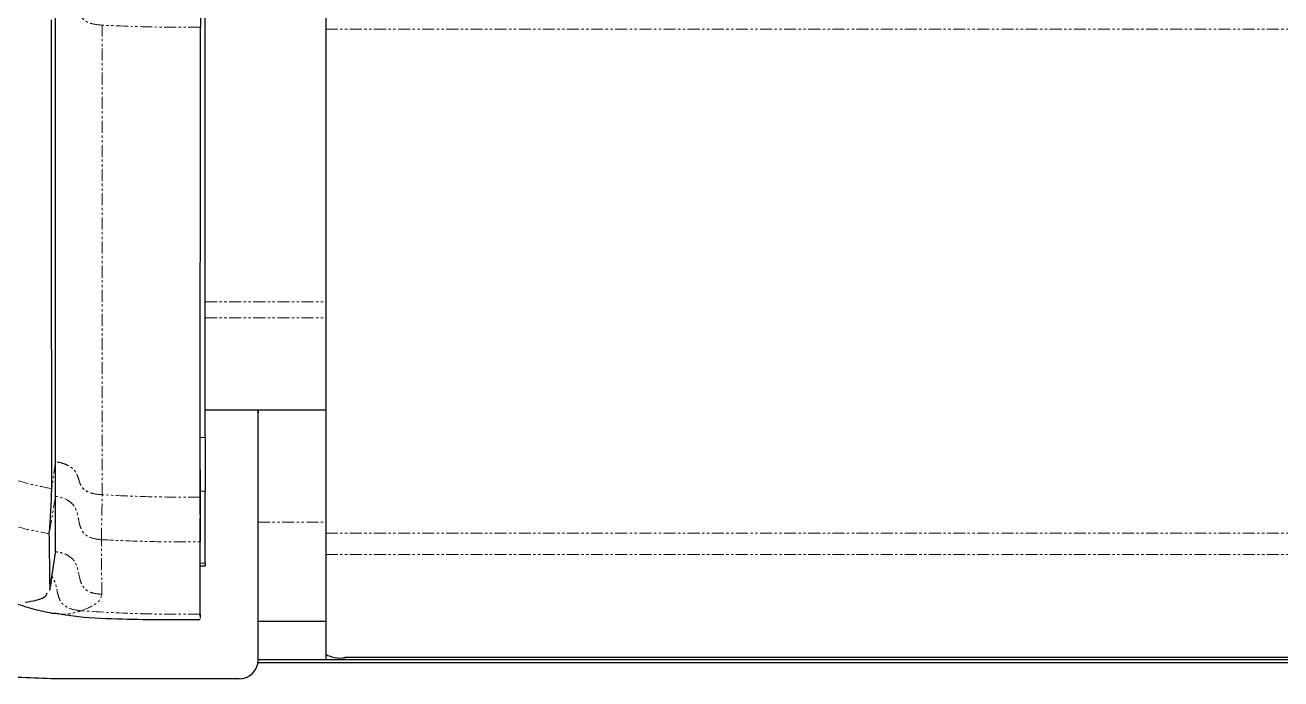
# Model space of a CAD drawing. Header units: millimetres. Extents: x -18594 to 273470, y -238787 to 48452.
# Drawn here: x 137912.4 to 138042.5, y -75373.8 to -75306.1 of the extents above; entities that cross this region are included whole.
import ezdxf

# ---------------------------------------------------------------- set-up
doc = ezdxf.new("R2010")
doc.units = ezdxf.units.MM
doc.linetypes.add('Xref AGV layout$0$PHANTOM', pattern=[2.5, 1.25, -0.25, 0.25, -0.25, 0.25, -0.25])
doc.layers.add('AM_BOR', color=4, linetype='Continuous', lineweight=25)

# ---------------------------------------------------------------- blocks, each defined once
blk = doc.blocks.new('Xref AGV layout$0$A$C343F789C')
at = {"color": 8, "linetype": 'Xref AGV layout$0$PHANTOM', "lineweight": 18}
for p, q in [((3689.05, 505.38), (3689.05, 729.29)), ((3691.28, 505.38), (3691.28, 729.41)), ((3636.82, 505.38), (3636.82, 726.39)), ((3665.08, 492.88), (3665.08, 505.38)), ((3666.75, 492.88), (3666.75, 505.38)), ((3687.93, 498.38), (3687.93, 505.38)), ((3679.15, 492.39), (3679.15, 492.88)), ((3682.49, 492.39), (3685.32, 492.39)), ((3684.71, 492.88), (3684.71, 492.39)), ((3692.18, 492.39), (3692.18, 492.88)), ((3685.08, 482.23), (3636.41, 482.22)), ((3695.4, 482.19), (3689.74, 482.14)), ((3681.64, 477.39), (3633.04, 477.39)), ((3690.98, 477.39), (3685.23, 477.39)), ((3690.98, 477.39), (3694.88, 476.83))]:
    blk.add_line(p, q, dxfattribs=at)
at = {"color": 7, "linetype": 'Continuous', "lineweight": 25}
for p, q in [((3701.96, 729.16), (3701.96, 507.38)), ((3702.17, 729.15), (3702.17, 505.38)), ((3702.47, 498.36), (3702.47, 658.81)), ((3635.03, 505.38), (3636.82, 505.38)), ((3636.82, 505.38), (3689.05, 505.38)), ((3676.27, 492.88), (3676.27, 505.38)), ((3689.05, 505.38), (3691.28, 505.38)), ((3691.28, 505.38), (3701.61, 505.38)), ((3698.17, 498.38), (3698.17, 505.38)), ((3701.61, 505.38), (3702.17, 505.38)), ((3702.17, 505.38), (3702.17, 498.38)), ((3676.59, 498.38), (3676.27, 498.35)), ((3676.27, 498.38), (3676.59, 498.38)), ((3702.2, 498.38), (3676.59, 498.38)), ((3704.17, 496.38), (3704.17, 493.38)), ((3704.17, 493.38), (3704.17, 477.35)), ((3679.15, 492.88), (3631.24, 492.88)), ((3685.32, 492.39), (3636.62, 492.4)), ((3682.49, 492.39), (3663.35, 492.39)), ((3679.15, 492.88), (3684.71, 492.88)), ((3692.18, 492.88), (3684.71, 492.88)), ((3687.17, 492.39), (3685.27, 492.39)), ((3687.17, 492.39), (3689.95, 492.39)), ((3691.25, 492.39), (3687.47, 492.39)), ((3697.44, 492.39), (3689.95, 492.39)), ((3692.18, 492.88), (3692.49, 492.88)), ((3692.49, 492.88), (3692.49, 492.39)), ((3697.63, 492.39), (3694.02, 492.39)), ((3694.98, 476.82), (3691.08, 477.38)), ((3694.97, 476.76), (3694.88, 476.83))]:
    blk.add_line(p, q, dxfattribs=at)
at = {"color": 7, "linetype": 'Continuous', "lineweight": 25, "flags": 128}
for points in [[(3697.21, 492.39), (3696.22, 492.39), (3694.72, 492.39), (3693.56, 492.39)], [(3685.23, 477.39), (3684.81, 477.39), (3684.49, 477.39), (3684.29, 477.39), (3684.14, 477.39), (3684.09, 477.39), (3684.08, 477.39), (3684.08, 477.39), (3684.08, 477.39), (3684.08, 477.39), (3684.08, 477.39), (3684.08, 477.39), (3682.99, 477.39), (3681.64, 477.39)]]:
    blk.add_lwpolyline(points, dxfattribs=at)
at = {"color": 8, "linetype": 'Xref AGV layout$0$PHANTOM', "lineweight": 18, "flags": 128}
for points in [[(3681.64, 477.39), (3683.04, 477.2), (3684.45, 477.01)], [(3685.23, 477.39), (3687.17, 477.07), (3689.12, 476.75)]]:
    blk.add_lwpolyline(points, dxfattribs=at)
at = {"color": 7, "linetype": 'Continuous', "lineweight": 25}
for centre, radius, start, end in [((3698.86, 506.9), 3.14, 331.1427, 8.876), ((3702.18, 496.4), 1.99, 359.5654, 89.5572), ((3678.85, 334.77), 142.35, 85.8657, 87.748)]:
    blk.add_arc(centre, radius, start, end, dxfattribs=at)
for points, knots in [([(3629.4, 492.39), (3630.25, 492.39), (3632.04, 492.39), (3634.47, 492.39), (3635.92, 492.4), (3636.62, 492.4)], [0, 0, 0, 0, 0.322313, 0.677687, 1, 1, 1, 1]), ([(3682.49, 492.39), (3682.93, 492.39), (3683.85, 492.39), (3684.88, 492.39), (3685.26, 492.39), (3685.42, 492.39)], [0, 0, 0, 0, 0.353091, 0.7278588, 1, 1, 1, 1]), ([(3685.32, 492.39), (3685.85, 492.39), (3687.05, 492.39), (3688.52, 492.39), (3689.51, 492.39), (3689.82, 492.39), (3689.95, 492.39)], [0, 0, 0, 0, 0.221578, 0.500001, 0.778422, 1, 1, 1, 1]), ([(3697.31, 477.19), (3697.43, 477.88), (3697.79, 480.04), (3698.02, 485.12), (3698.02, 489.51), (3698.02, 492.39)], [0, 0, 0, 0, 0.136656, 0.432773, 1, 1, 1, 1]), ([(3697.44, 492.39), (3697.63, 492.39), (3697.84, 492.39), (3697.88, 492.39), (3697.88, 492.39)], [0, 0, 0, 0, 0.960908, 1, 1, 1, 1]), ([(3704.17, 477.35), (3704.08, 475.06), (3703.91, 470.53), (3703.12, 464.3), (3701.85, 458.8), (3700.09, 454.04), (3697.63, 449.73), (3695.06, 446.75), (3692.7, 444.78), (3690.61, 443.34), (3687.74, 441.58), (3683.95, 439.4), (3679.21, 436.8), (3673.17, 433.58), (3665.8, 429.75), (3657.08, 425.33), (3647.43, 420.55), (3636.22, 415.11), (3623.48, 409.06), (3609.25, 402.47), (3594.37, 395.76), (3579.07, 389.05), (3563.7, 382.49), (3550.21, 376.87), (3538.82, 372.22), (3529.66, 368.54), (3521.16, 365.19), (3513.48, 362.23), (3506.7, 359.69), (3500.79, 357.57), (3495.65, 355.83), (3491.1, 354.41), (3486.56, 353.16), (3481.95, 352.14), (3477.14, 351.42), (3472.41, 351.06), (3467.46, 350.93), (3464.04, 350.93), (3462.23, 350.93)], [0, 0, 0, 0, 0.023814, 0.046919, 0.064947, 0.082346, 0.099332, 0.116388, 0.123, 0.131409, 0.142917, 0.158255, 0.177249, 0.19964, 0.230034, 0.264353, 0.302168, 0.343049, 0.395117, 0.450198, 0.507567, 0.566466, 0.625558, 0.683057, 0.7199, 0.754663, 0.786799, 0.815763, 0.841143, 0.86282, 0.881706, 0.89823, 0.912825, 0.931201, 0.947836, 0.964018, 0.981003, 1, 1, 1, 1]), ([(3681.64, 477.39), (3673.55, 477.39), (3657.34, 477.39), (3641.14, 477.39), (3633.04, 477.39)], [0, 0, 0, 0, 0.499335, 1, 1, 1, 1]), ([(3684.45, 477.01), (3676.36, 477), (3660.15, 476.98), (3643.96, 476.99), (3635.85, 476.99)], [0, 0, 0, 0, 0.499165, 1, 1, 1, 1]), ([(3690.98, 477.39), (3689.99, 477.39), (3688.08, 477.39), (3686.16, 477.39), (3685.23, 477.39)], [0, 0, 0, 0, 0.516118, 1, 1, 1, 1]), ([(3694.88, 476.83), (3693.89, 476.81), (3691.97, 476.79), (3690.05, 476.76), (3689.12, 476.75)], [0, 0, 0, 0, 0.516067, 1, 1, 1, 1]), ([(3696.22, 474.25), (3696.15, 474.65), (3696.03, 475.44), (3695.7, 476.32), (3695.4, 476.47), (3695.24, 476.54)], [0, 0, 0, 0, 0.324752, 0.646534, 1, 1, 1, 1]), ([(3696.41, 473.47), (3696.62, 474.14), (3697.05, 475.48), (3697.27, 476.65), (3697.38, 477.24)], [0, 0, 0, 0, 0.496065, 1, 1, 1, 1])]:
    blk.add_open_spline(points, degree=3, knots=knots, dxfattribs=at)
at = {"color": 8, "linetype": 'Xref AGV layout$0$PHANTOM', "lineweight": 18}
for points, knots in [([(3636.62, 492.4), (3636.62, 490.71), (3636.63, 487.31), (3636.48, 483.92), (3636.41, 482.22)], [0, 0, 0, 0, 0.496831, 1, 1, 1, 1]), ([(3685.32, 492.39), (3685.32, 490.71), (3685.33, 487.32), (3685.17, 483.93), (3685.08, 482.23)], [0, 0, 0, 0, 0.496385, 1, 1, 1, 1]), ([(3689.74, 482.14), (3689.81, 483.87), (3689.97, 487.29), (3689.96, 490.71), (3689.95, 492.39)], [0, 0, 0, 0, 0.507103, 1, 1, 1, 1]), ([(3697.44, 492.39), (3697.45, 490.37), (3697.48, 486.25), (3697.23, 482.14), (3697.11, 480.05)], [0, 0, 0, 0, 0.490969, 1, 1, 1, 1]), ([(3636.41, 482.22), (3636.37, 481.81), (3636.32, 481.26), (3636.08, 480.65), (3635.82, 480.26), (3635.41, 479.97), (3634.88, 479.81), (3634.33, 479.65), (3633.87, 479.36), (3633.56, 478.96), (3633.24, 478.36), (3633.12, 477.8), (3633.04, 477.39)], [0, 0, 0, 0, 0.166241, 0.228255, 0.282905, 0.385897, 0.492454, 0.600485, 0.707706, 0.765052, 0.829701, 1, 1, 1, 1]), ([(3685.08, 482.23), (3685.06, 481.93), (3685.01, 481.47), (3684.85, 480.9), (3684.67, 480.52), (3684.25, 480.02), (3683.6, 479.83), (3682.96, 479.63), (3682.54, 479.35), (3682.26, 479.06), (3682.03, 478.68), (3681.8, 478.13), (3681.7, 477.69), (3681.64, 477.39)], [0, 0, 0, 0, 0.125077, 0.187669, 0.250171, 0.312652, 0.499549, 0.624712, 0.687268, 0.749789, 0.812314, 0.874917, 1, 1, 1, 1]), ([(3689.74, 482.14), (3689.58, 482.14), (3689.27, 482.14), (3688.28, 482.17), (3686.89, 482.2), (3685.69, 482.22), (3685.08, 482.23)], [0, 0, 0, 0, 0.25013, 0.499999, 0.749882, 1, 1, 1, 1]), ([(3689.74, 482.14), (3689.69, 481.73), (3689.63, 481.18), (3689.31, 480.58), (3688.95, 480.19), (3688.37, 479.92), (3687.64, 479.78), (3686.88, 479.64), (3686.27, 479.37), (3685.86, 478.98), (3685.45, 478.38), (3685.32, 477.81), (3685.23, 477.39)], [0, 0, 0, 0, 0.165588, 0.226862, 0.280565, 0.381566, 0.486783, 0.594605, 0.703044, 0.761462, 0.827345, 1, 1, 1, 1]), ([(3695.4, 482.19), (3695.37, 481.89), (3695.33, 481.43), (3695.13, 480.86), (3694.88, 480.48), (3694.53, 480.18), (3693.98, 479.94), (3693.1, 479.78), (3692.19, 479.56), (3691.51, 478.97), (3691.14, 478.28), (3691.03, 477.69), (3690.98, 477.39)], [0, 0, 0, 0, 0.12516, 0.187792, 0.250331, 0.312849, 0.375433, 0.500744, 0.68759, 0.750168, 0.874814, 1, 1, 1, 1]), ([(3697.11, 480.05), (3696.85, 480.68), (3696.34, 481.93), (3695.71, 482.1), (3695.4, 482.19)], [0, 0, 0, 0, 0.499962, 1, 1, 1, 1]), ([(3697.11, 480.05), (3697.05, 479.63), (3696.97, 479.05), (3696.64, 478.4), (3696.27, 477.99), (3695.69, 477.69), (3694.94, 477.54), (3694.19, 477.4), (3693.74, 477.15), (3693.53, 477.03)], [0, 0, 0, 0, 0.245554, 0.33597, 0.414285, 0.558563, 0.707102, 0.860265, 1, 1, 1, 1]), ([(3697.34, 477.19), (3697.38, 477.38), (3697.5, 478.06), (3697.43, 479), (3697.21, 479.7), (3697.11, 480.05)], [0, 0, 0, 0, 0.1653498, 0.582544, 1, 1, 1, 1]), ([(3460.54, 371.18), (3461.12, 371.22), (3462.14, 371.29), (3463.53, 371.54), (3464.73, 371.78), (3465.88, 372.02), (3467, 372.28), (3469.45, 372.87), (3474.51, 374.19), (3484.46, 377.01), (3502.03, 382.34), (3527.1, 390.46), (3557.32, 400.82), (3583.4, 410.3), (3604.14, 418.28), (3619.63, 424.51), (3635.04, 431.09), (3647.26, 436.77), (3656.3, 441.47), (3662.28, 444.84), (3668.17, 448.53), (3673.92, 452.69), (3678.68, 456.92), (3682.38, 461.13), (3685.1, 465.11), (3687.23, 469.49), (3688.49, 473.44), (3688.95, 475.89), (3689.12, 476.75)], [0, 0, 0, 0, 0.0064863, 0.0114486, 0.0160759, 0.0205645, 0.0249843, 0.0293727, 0.0497614, 0.085819, 0.1499186, 0.264169, 0.39393, 0.5237186, 0.588654, 0.6536469, 0.7187518, 0.784119, 0.8104251, 0.8368723, 0.8635366, 0.8905514, 0.9181549, 0.935828, 0.9538596, 0.972111, 0.9902767, 1, 1, 1, 1]), ([(3684.45, 477.01), (3684.31, 476.3), (3683.87, 474.11), (3682.7, 470.54), (3680.66, 466.51), (3678.1, 462.84), (3674.6, 458.89), (3670.08, 454.85), (3664.57, 450.8), (3658.87, 447.18), (3653.05, 443.88), (3644.22, 439.27), (3632.25, 433.69), (3617.13, 427.24), (3601.91, 421.13), (3580.32, 412.85), (3552.22, 402.72), (3518.92, 391.45), (3492.49, 383.08), (3476.67, 378.49), (3470.22, 376.79), (3467.44, 376.09), (3464.55, 375.4), (3462.54, 375.05), (3461.5, 374.86)], [0, 0, 0, 0, 0.008263, 0.025634, 0.043062, 0.060409, 0.077615, 0.104831, 0.131745, 0.158443, 0.184995, 0.211446, 0.277277, 0.342902, 0.408438, 0.473927, 0.620538, 0.767128, 0.89625, 0.953306, 0.964592, 0.975964, 0.987532, 1, 1, 1, 1]), ([(3685.23, 477.39), (3685.11, 477.39), (3684.88, 477.39), (3684.14, 477.39), (3683.04, 477.39), (3682.11, 477.39), (3681.64, 477.39)], [0, 0, 0, 0, 0.250139, 0.499993, 0.749841, 1, 1, 1, 1])]:
    blk.add_open_spline(points, degree=3, knots=knots, dxfattribs=at)
blk = doc.blocks.new('Xref AGV layout$0$Double AGV')
at = {"rotation": 180}
blk.add_blockref('Xref AGV layout$0$A$C343F789C', (37738.25, -233241.91), dxfattribs=at)
blk = doc.blocks.new('Xref AGV layout')
at = {"rotation": 89.99999999999999}
blk.add_blockref('Xref AGV layout$0$Double AGV', (-95803.78, -109407.9), dxfattribs=at)

msp = doc.modelspace()

# ---------------------------------------------------------------- block references
at = {"layer": 'AM_BOR'}
msp.add_blockref('Xref AGV layout', (0, 0), dxfattribs=at)

doc.saveas('drawing.dxf')
